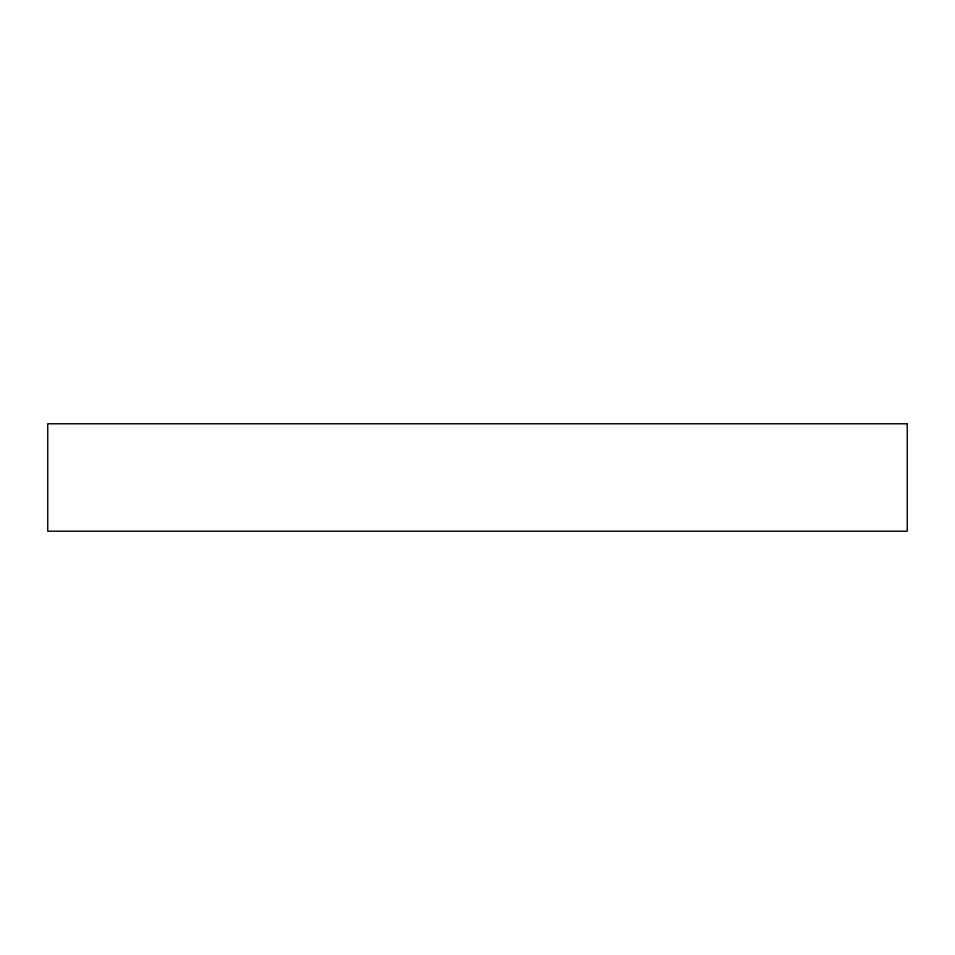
<?xml version="1.0" encoding="UTF-8"?>
<svg xmlns="http://www.w3.org/2000/svg" width="955" height="955" viewBox="0 0 955 955"><rect width="100%" height="100%" fill="white"/><g stroke="black" fill="none" stroke-linecap="round" stroke-linejoin="round"><path stroke-width="1.43" d="M907.25 423.781L47.75 423.781L47.75 531.219L907.25 531.219L907.25 423.781"/></g></svg>
